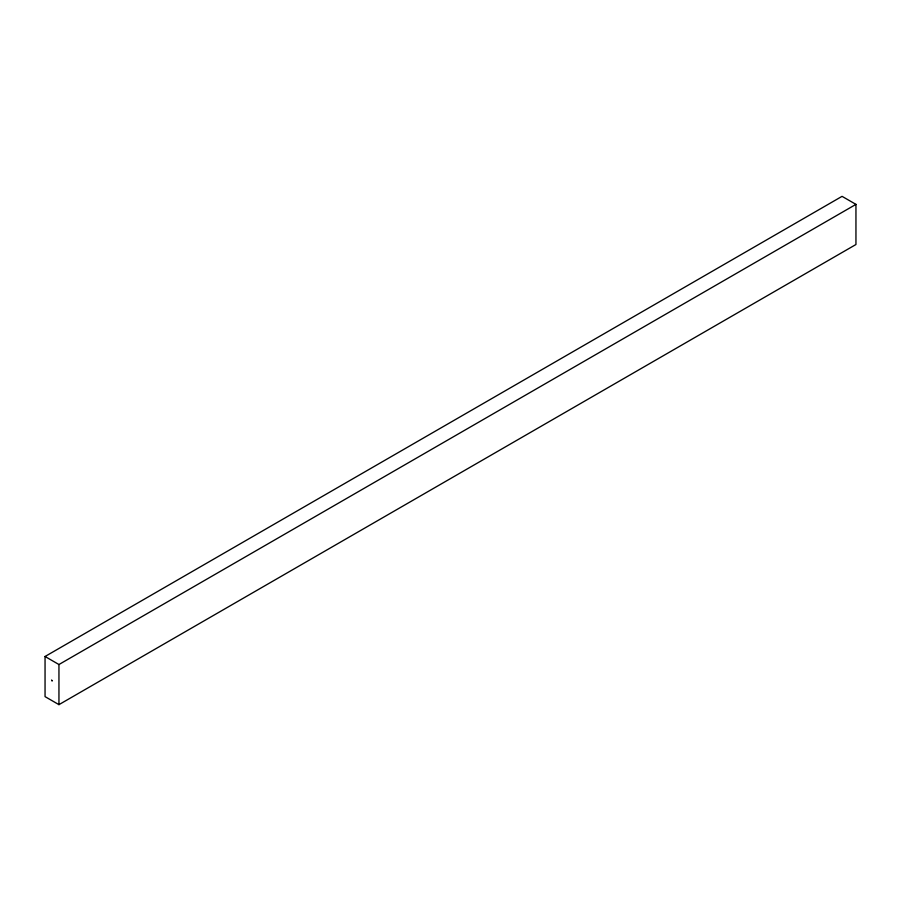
<?xml version="1.0" encoding="UTF-8"?>
<svg xmlns="http://www.w3.org/2000/svg" width="901" height="901" viewBox="0 0 901 901"><rect width="100%" height="100%" fill="white"/><g stroke="black" fill="none" stroke-linecap="round" stroke-linejoin="round"><path stroke-width="1.35" d="M45.05 656.491L842.052 196.35L855.95 204.369L855.95 244.509L58.948 704.65L45.05 696.631L45.05 656.491L58.948 664.521L855.95 204.369M58.948 664.521L58.948 704.65M51.661 680.278L52.247 680.998L51.706 680.199"/></g></svg>
